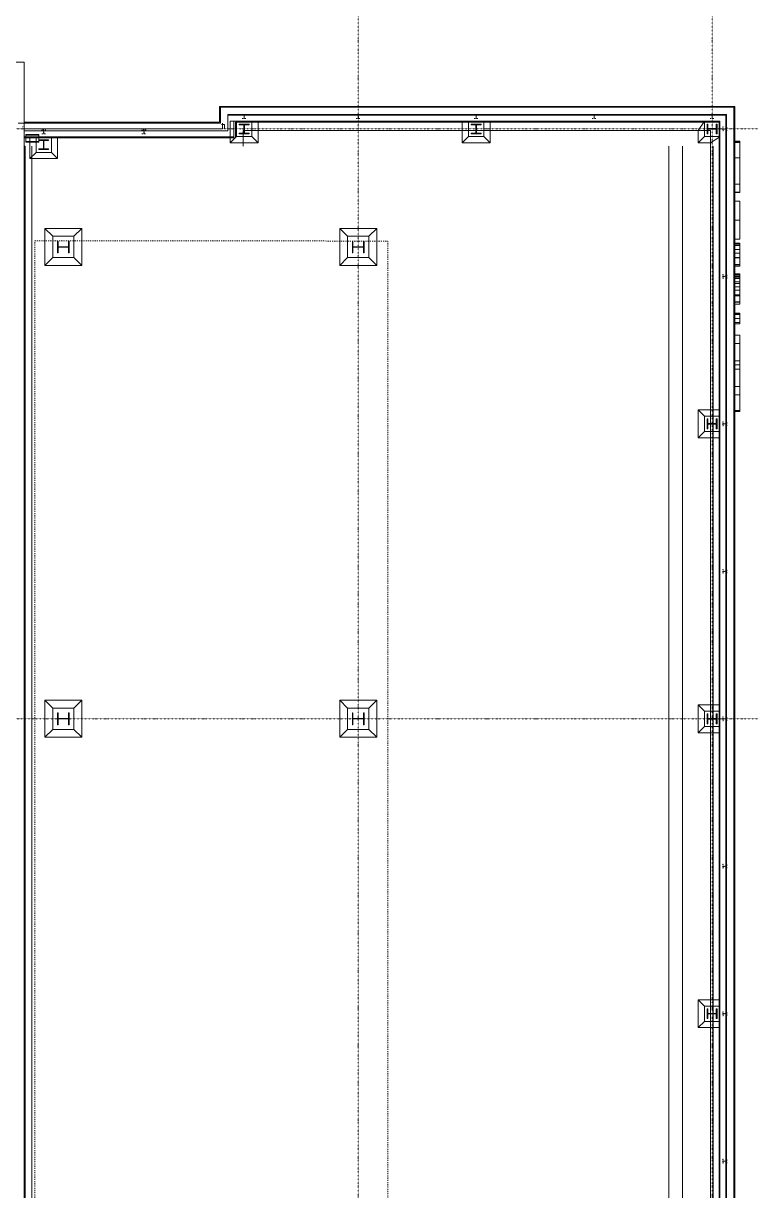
# Model space of a CAD drawing. Extents: x -255138 to 664740, y -29000 to 131250.
# Drawn here: x 244082 to 262580, y 63000 to 92686 of the extents above; entities that cross this region are included whole.
import ezdxf

# ---------------------------------------------------------------- set-up
doc = ezdxf.new("R2010")
doc.units = 0
doc.header["$LTSCALE"] = 10
for name, pattern in [('H12PL4$0$JJP_三點線', [0.9, 0.3, -0.15, 0, -0.15, 0, -0.15, 0, -0.15]), ('H12PL4$0$JJP_虛線(退縮線、投影線、地下室範圍、非屬本工程、圖面分區)', [0.45, 0.3, -0.15]), ('H12PL4$0$TAI_虛線', [5.644, 2.822, -2.822])]:
    doc.linetypes.add(name, pattern=pattern)
for name, color, linetype in [('H12PL4$0$A-WALL-EX', 252, 'Continuous'), ('H12PL4$0$S-COL', 252, 'Continuous'), ('H12PL4$0$S-GRID', 252, 'Continuous'), ('H12PL4$0$S-SLAB-SHOW', 252, 'Continuous')]:
    doc.layers.add(name, color=color, linetype=linetype)

# ---------------------------------------------------------------- blocks, each defined once
blk = doc.blocks.new('H12PL4')
at = {"layer": 'H12PL4$0$A-WALL-EX', "linetype": 'H12PL4$0$JJP_虛線(退縮線、投影線、地下室範圍、非屬本工程、圖面分區)', "lineweight": 0}
blk.add_line((244065, 90050), (244100, 90050), dxfattribs=at)
at = {"layer": 'H12PL4$0$A-WALL-EX', "lineweight": 0}
for p, q in [((244100, 90150), (244100, 90115)), ((244100, 90150), (244100, 90115)), ((244100, 90050), (244100, 90150)), ((244100, 90115), (244100, 90000)), ((244100, 90115), (244100, 90000)), ((249200, 90115), (249123.33, 90115)), ((249435, 90200), (249435, 89960)), ((249675, 90200), (249435, 90200)), ((249435, 89960), (249435, 89800)), ((261560, 90200), (249675, 90200)), ((261800, 90200), (261560, 90200)), ((261800, 89960), (261800, 90200)), ((261800, 30500), (261800, 89960)), ((249435, 89800), (244100, 89800)), ((262150, 89688.71), (262169.51, 89688.71)), ((262150, 89688.71), (262150, 89688.57)), ((262150, 89688.57), (262150, 89688.42)), ((262150, 89688.42), (262150, 89688.28)), ((262150, 89688.28), (262150, 89688.13)), ((262150, 89688.13), (262176.01, 89688.13)), ((262150, 89688.13), (262150, 89680.08)), ((262150, 89680.08), (262150, 89671.93)), ((262150, 89676.3), (262169.51, 89676.3)), ((262150, 89671.93), (262150, 89663.95)), ((262150, 89663.95), (262150, 89656.21)), ((262150, 89656.21), (262176.01, 89656.21)), ((262150, 89656.21), (262150, 89601.78)), ((262189.01, 89688.71), (262169.51, 89688.71)), ((262189.01, 89676.3), (262169.51, 89676.3)), ((262202.01, 89688.13), (262176.01, 89688.13)), ((262202.01, 89656.21), (262176.01, 89656.21)), ((262208.52, 89688.71), (262189.01, 89688.71)), ((262208.52, 89676.3), (262189.01, 89676.3)), ((262228.02, 89688.13), (262202.01, 89688.13)), ((262228.02, 89656.21), (262202.01, 89656.21)), ((262228.02, 89688.71), (262208.52, 89688.71)), ((262228.02, 89676.3), (262208.52, 89676.3)), ((262228.02, 89688.71), (262247.53, 89688.71)), ((262228.02, 89688.13), (262254.03, 89688.13)), ((262247.53, 89676.3), (262228.02, 89676.3)), ((262228.02, 89656.21), (262254.03, 89656.21)), ((262267.03, 89688.71), (262247.53, 89688.71)), ((262267.03, 89676.3), (262247.53, 89676.3)), ((262280.04, 89688.13), (262254.03, 89688.13)), ((262280.04, 89656.21), (262254.03, 89656.21)), ((262286.54, 89688.71), (262267.03, 89688.71)), ((262286.54, 89676.3), (262267.03, 89676.3)), ((262306.04, 89688.13), (262280.04, 89688.13)), ((262306.04, 89656.21), (262280.04, 89656.21)), ((262306.04, 89688.71), (262286.54, 89688.71)), ((262306.04, 89676.3), (262286.54, 89676.3)), ((262306.04, 89688.71), (262306.04, 89688.57)), ((262306.04, 89688.57), (262306.04, 89688.42)), ((262306.04, 89688.42), (262306.04, 89688.28)), ((262306.04, 89688.28), (262306.04, 89688.13)), ((262306.04, 89688.13), (262306.04, 89680.08)), ((262306.04, 89680.08), (262306.04, 89671.93)), ((262306.04, 89671.93), (262306.04, 89663.95)), ((262306.04, 89663.95), (262306.04, 89656.21)), ((262306.04, 89438.49), (262306.04, 89656.21)), ((262306.04, 89656.21), (262306.04, 89601.78)), ((262150, 89601.78), (262150, 89547.35)), ((262150, 89547.35), (262150, 89492.92)), ((262150, 89492.92), (262150, 89438.49)), ((262150, 89438.49), (262150, 89383.95)), ((262150, 89383.95), (262150, 89329.6)), ((262306.04, 89601.78), (262306.04, 89547.35)), ((262306.04, 89547.35), (262306.04, 89492.92)), ((262306.04, 89492.92), (262306.04, 89438.49)), ((262306.04, 89438.49), (262306.04, 89383.95)), ((262306.04, 89383.95), (262306.04, 89329.6)), ((262150, 89329.6), (262150, 89286.75)), ((262150, 89286.75), (262150, 89266.11)), ((262150, 89266.11), (262150, 89262.77)), ((262306.04, 89262.77), (262150, 89262.77)), ((262150, 89262.77), (262150, 89262.19)), ((262306.04, 89262.58), (262150, 89262.58)), ((262150, 89262.19), (262150, 89260.16)), ((262150, 89260.16), (262150, 89256.78)), ((262150, 89256.78), (262150, 89250.97)), ((262150, 89250.97), (262150, 89241.34)), ((262150, 89241.34), (262150, 89226.28)), ((262150, 89226.28), (262150, 89205.73)), ((262150, 89205.73), (262150, 89179.05)), ((262150, 89179.05), (262150, 89146.2)), ((262150, 89146.2), (262150, 89106.98)), ((262150, 89106.98), (262150, 89061.15)), ((262150, 89061.15), (262150, 89011.4)), ((262306.04, 89329.6), (262306.04, 89286.75)), ((262306.04, 89286.75), (262306.04, 89266.11)), ((262306.04, 89266.11), (262306.04, 89262.77)), ((262306.04, 89262.77), (262306.04, 89262.19)), ((262306.04, 89262.19), (262306.04, 89260.16)), ((262306.04, 89260.16), (262306.04, 89256.78)), ((262306.04, 89256.78), (262306.04, 89250.97)), ((262306.04, 89251.55), (262306.04, 89256.2)), ((262306.04, 89250.97), (262306.04, 89241.34)), ((262306.04, 89241.34), (262306.04, 89226.28)), ((262306.04, 89226.28), (262306.04, 89205.73)), ((262306.04, 89205.73), (262306.04, 89179.05)), ((262306.04, 89189.43), (262306.04, 89201.86)), ((262306.04, 89179.05), (262306.04, 89146.2)), ((262306.04, 89160.48), (262306.04, 89175.65)), ((262306.04, 89146.2), (262306.04, 89106.98)), ((262306.04, 89125.88), (262306.04, 89143.9)), ((262306.04, 89106.98), (262306.04, 89061.15)), ((262306.04, 89085.4), (262306.04, 89106.39)), ((262306.04, 89062.88), (262306.04, 89085.4)), ((262306.04, 89061.15), (262306.04, 89011.4)), ((262150, 89011.4), (262150, 88953.68)), ((262150, 88953.68), (262150, 88900.16)), ((262150, 88900.16), (262150, 88846.32)), ((262150, 88846.32), (262150, 88792.34)), ((262150, 88792.34), (262150, 88738.33)), ((262306.04, 89013.17), (262306.04, 89038.82)), ((262306.04, 89011.4), (262306.04, 88953.68)), ((262306.04, 88953.68), (262306.04, 88900.16)), ((262306.04, 88907.7), (262306.04, 88946.88)), ((262306.04, 88900.16), (262306.04, 88846.32)), ((262306.04, 88846.32), (262306.04, 88792.34)), ((262306.04, 88792.34), (262306.04, 88738.33)), ((262306.04, 88750.27), (262306.04, 88789.68)), ((262150, 88738.33), (262150, 88684.36)), ((262150, 88684.36), (262150, 88631.36)), ((262150, 88631.36), (262150, 88581.89)), ((262150, 88598.95), (262176.01, 88598.95)), ((262150, 88598.85), (262176.01, 88598.85)), ((262306.04, 88597.59), (262150, 88597.59)), ((262150, 88581.89), (262150, 88537.59)), ((262150, 88537.59), (262150, 88498.82)), ((262150, 88498.82), (262150, 88465.9)), ((262150, 88465.9), (262150, 88438.74)), ((262176.01, 88598.95), (262202.01, 88598.95)), ((262202.01, 88598.85), (262176.01, 88598.85)), ((262228.02, 88598.95), (262202.01, 88598.95)), ((262228.02, 88598.85), (262202.01, 88598.85)), ((262228.02, 88598.95), (262254.03, 88598.95)), ((262228.02, 88598.85), (262254.03, 88598.85)), ((262254.03, 88598.95), (262280.04, 88598.95)), ((262280.04, 88598.85), (262254.03, 88598.85)), ((262306.04, 88598.95), (262280.04, 88598.95)), ((262306.04, 88598.85), (262280.04, 88598.85)), ((262306.04, 88738.33), (262306.04, 88684.36)), ((262306.04, 88684.36), (262306.04, 88631.36)), ((262306.04, 88631.36), (262306.04, 88581.89)), ((262306.04, 88583.49), (262306.04, 88625.4)), ((262306.04, 88581.89), (262306.04, 88537.59)), ((262306.04, 88537.59), (262306.04, 88498.82)), ((262306.04, 88498.82), (262306.04, 88465.9)), ((262306.04, 88465.9), (262306.04, 88438.74)), ((262150, 88438.74), (262150, 88417.81)), ((262150, 88417.81), (262150, 88402.74)), ((262150, 88402.74), (262150, 88393.11)), ((262150, 88393.11), (262150, 88387.95)), ((262150, 88389.85), (262189.01, 88389.85)), ((262150, 88387.95), (262150, 88386.7)), ((262306.04, 88386.7), (262150, 88386.7)), ((262228.02, 88389.85), (262189.01, 88389.85)), ((262267.03, 88389.85), (262228.02, 88389.85)), ((262306.04, 88389.85), (262267.03, 88389.85)), ((262306.04, 88438.74), (262306.04, 88417.81)), ((262306.04, 88417.81), (262306.04, 88435.45)), ((262306.04, 88403.34), (262306.04, 88417.81)), ((262306.04, 88417.81), (262306.04, 88402.74)), ((262306.04, 88402.74), (262306.04, 88393.11)), ((262306.04, 88393.11), (262306.04, 88387.95)), ((262306.04, 88387.95), (262306.04, 88386.7)), ((262306.04, 88386.68), (262306.04, 88386.7)), ((262306.04, 88163.39), (262150, 88163.39)), ((262150, 88163.39), (262150, 88162.48)), ((262150, 88162.48), (262150, 88159.71)), ((262150, 88159.71), (262150, 88155.09)), ((262150, 88155.09), (262150, 88148.64)), ((262150, 88148.64), (262150, 88140.36)), ((262150, 88140.36), (262150, 88130.25)), ((262150, 88130.25), (262150, 88118.34)), ((262150, 88118.34), (262150, 88104.79)), ((262150, 88104.79), (262150, 88089.14)), ((262150, 88089.14), (262150, 88071.12)), ((262150, 88071.12), (262150, 88050.99)), ((262150, 88050.99), (262150, 88028.57)), ((262150, 88028.57), (262150, 88004.05)), ((262150, 88004.05), (262150, 87977.52)), ((262150, 87977.52), (262150, 87949.01)), ((262150, 87949.01), (262150, 87918.57)), ((262150, 87918.57), (262150, 87886.24)), ((262150, 87886.24), (262150, 87852.08)), ((262306.04, 88163.39), (262306.04, 88162.48)), ((262306.04, 88162.48), (262306.04, 88159.71)), ((262306.04, 88159.71), (262306.04, 88155.09)), ((262306.04, 88155.09), (262306.04, 88148.64)), ((262306.04, 88148.64), (262306.04, 88140.36)), ((262306.04, 88140.36), (262306.04, 88130.25)), ((262306.04, 88130.25), (262306.04, 88118.34)), ((262306.04, 88118.34), (262306.04, 88104.79)), ((262306.04, 88104.79), (262306.04, 88089.14)), ((262306.04, 88089.14), (262306.04, 88071.12)), ((262306.04, 88071.12), (262306.04, 88050.99)), ((262306.04, 88050.99), (262306.04, 88028.57)), ((262306.04, 88028.57), (262306.04, 88004.05)), ((262306.04, 88004.05), (262306.04, 87977.52)), ((262306.04, 87977.52), (262306.04, 87949.01)), ((262306.04, 87949.01), (262306.04, 87918.57)), ((262306.04, 87918.57), (262306.04, 87886.24)), ((262306.04, 87886.24), (262306.04, 87852.08)), ((262150, 87852.08), (262150, 87815.64)), ((262150, 87815.64), (262150, 87782.69)), ((262150, 87782.69), (262150, 87748.15)), ((262150, 87748.15), (262150, 87713.4)), ((262150, 87713.4), (262150, 87678.48)), ((262150, 87678.48), (262150, 87643.41)), ((262150, 87676.76), (262228.02, 87676.76)), ((262150, 87643.41), (262150, 87608.23)), ((262150, 87608.23), (262150, 87573.14)), ((262150, 87573.14), (262150, 87537.96)), ((262306.04, 87676.76), (262228.02, 87676.76)), ((262306.04, 87852.08), (262306.04, 87815.64)), ((262306.04, 87815.64), (262306.04, 87782.69)), ((262306.04, 87782.69), (262306.04, 87748.15)), ((262306.04, 87748.15), (262306.04, 87713.4)), ((262306.04, 87713.4), (262306.04, 87678.48)), ((262306.04, 87678.48), (262306.04, 87643.41)), ((262306.04, 87643.41), (262306.04, 87608.23)), ((262306.04, 87608.23), (262306.04, 87573.14)), ((262306.04, 87573.14), (262306.04, 87537.96)), ((262150, 87537.96), (262150, 87504.27)), ((262150, 87504.27), (262150, 87472.1)), ((262150, 87472.1), (262150, 87440.93)), ((262150, 87440.93), (262150, 87411.16)), ((262150, 87411.16), (262150, 87383.07)), ((262150, 87383.07), (262150, 87356.7)), ((262150, 87356.7), (262150, 87332.07)), ((262150, 87332.07), (262150, 87309.21)), ((262150, 87309.21), (262150, 87288.15)), ((262150, 87288.15), (262150, 87268.92)), ((262306.04, 87537.96), (262306.04, 87504.27)), ((262306.04, 87504.27), (262306.04, 87472.1)), ((262306.04, 87472.1), (262306.04, 87440.93)), ((262306.04, 87440.93), (262306.04, 87411.16)), ((262306.04, 87411.16), (262306.04, 87383.07)), ((262306.04, 87383.07), (262306.04, 87356.7)), ((262306.04, 87356.7), (262306.04, 87332.07)), ((262306.04, 87332.07), (262306.04, 87309.21)), ((262306.04, 87309.21), (262306.04, 87288.15)), ((262306.04, 87288.15), (262306.04, 87268.92)), ((262150, 87268.92), (262150, 87252.47)), ((262150, 87252.47), (262150, 87238.19)), ((262150, 87238.19), (262150, 87223.96)), ((262150, 87223.96), (262150, 87214.01)), ((262150, 87214.01), (262150, 87206.13)), ((262150, 87206.13), (262150, 87200.2)), ((262150, 87200.2), (262150, 87196.17)), ((262150, 87196.17), (262150, 87193.94)), ((262150, 87193.94), (262150, 87193.42)), ((262306.04, 87193.42), (262150, 87193.42)), ((262150, 87097.97), (262176.01, 87097.97)), ((262150, 87097.97), (262150, 87090.95)), ((262150, 87090.95), (262150, 87084.14)), ((262150, 87084.14), (262150, 87077.04)), ((262150, 87077.04), (262150, 87070.23)), ((262150, 87070.23), (262176.01, 87070.23)), ((262150, 87070.23), (262150, 87042.21)), ((262150, 87013.93), (262150, 87042.21)), ((262150, 87037.76), (262176.01, 87037.76)), ((262150, 86985.47), (262150, 87013.93)), ((262150, 86956.82), (262150, 86985.47)), ((262202.01, 87097.97), (262176.01, 87097.97)), ((262202.01, 87070.23), (262176.01, 87070.23)), ((262176.01, 87037.76), (262202.01, 87037.76)), ((262228.02, 87097.97), (262202.01, 87097.97)), ((262228.02, 87070.23), (262202.01, 87070.23)), ((262228.02, 87037.76), (262202.01, 87037.76)), ((262228.02, 87097.97), (262254.03, 87097.97)), ((262228.02, 87070.23), (262254.03, 87070.23)), ((262228.02, 87037.76), (262254.03, 87037.76)), ((262280.04, 87097.97), (262254.03, 87097.97)), ((262280.04, 87070.23), (262254.03, 87070.23)), ((262254.03, 87037.76), (262280.04, 87037.76)), ((262306.04, 87097.97), (262280.04, 87097.97)), ((262306.04, 87070.23), (262280.04, 87070.23)), ((262306.04, 87037.76), (262280.04, 87037.76)), ((262306.04, 87268.92), (262306.04, 87252.47)), ((262306.04, 87252.47), (262306.04, 87238.19)), ((262306.04, 87238.19), (262306.04, 87223.96)), ((262306.04, 87223.96), (262306.04, 87214.01)), ((262306.04, 87214.01), (262306.04, 87206.13)), ((262306.04, 87206.13), (262306.04, 87200.2)), ((262306.04, 87200.2), (262306.04, 87196.17)), ((262306.04, 87196.17), (262306.04, 87193.94)), ((262306.04, 87193.94), (262306.04, 87193.42)), ((262306.04, 87097.97), (262306.04, 87090.95)), ((262306.04, 87097.97), (262306.04, 87090.95)), ((262306.04, 87084.14), (262306.04, 87090.95)), ((262306.04, 87077.04), (262306.04, 87084.14)), ((262306.04, 87070.23), (262306.04, 87077.04)), ((262306.04, 87070.23), (262306.04, 87042.21)), ((262306.04, 87013.93), (262306.04, 87042.21)), ((262306.04, 86985.47), (262306.04, 87013.93)), ((262306.04, 86985.23), (262306.04, 86985.47)), ((262306.04, 86956.82), (262306.04, 86985.47)), ((262150, 86928.05), (262150, 86956.82)), ((262150, 86932.17), (262176.01, 86932.17)), ((262150, 86899.14), (262150, 86928.05)), ((262150, 86870.11), (262150, 86899.14)), ((262150, 86840.96), (262150, 86870.11)), ((262150, 86840.96), (262150, 86816.12)), ((262150, 86840.96), (262202.01, 86840.96)), ((262150, 86792.31), (262150, 86816.12)), ((262150, 86768.55), (262150, 86792.31)), ((262150, 86745.72), (262150, 86768.55)), ((262150, 86723.86), (262150, 86745.72)), ((262150, 86734.97), (262189.01, 86734.97)), ((262150, 86731.24), (262172.29, 86731.24)), ((262150, 86729.69), (262172.29, 86729.69)), ((262150, 86726.67), (262189.01, 86726.67)), ((262150, 86726.53), (262189.01, 86726.53)), ((262150, 86702.52), (262150, 86723.86)), ((262150, 86682.17), (262150, 86702.52)), ((262150, 86662.88), (262150, 86682.17)), ((262194.58, 86731.24), (262172.29, 86731.24)), ((262172.29, 86729.69), (262194.58, 86729.69)), ((262202.01, 86932.17), (262176.01, 86932.17)), ((262228.02, 86734.97), (262189.01, 86734.97)), ((262228.02, 86726.67), (262189.01, 86726.67)), ((262228.02, 86726.53), (262189.01, 86726.53)), ((262216.88, 86731.24), (262194.58, 86731.24)), ((262194.58, 86729.69), (262216.88, 86729.69)), ((262228.02, 86932.17), (262202.01, 86932.17)), ((262254.03, 86840.96), (262202.01, 86840.96)), ((262239.17, 86731.24), (262216.88, 86731.24)), ((262216.88, 86729.69), (262239.17, 86729.69)), ((262228.02, 86932.17), (262254.03, 86932.17)), ((262267.03, 86734.97), (262228.02, 86734.97)), ((262267.03, 86726.67), (262228.02, 86726.67)), ((262267.03, 86726.53), (262228.02, 86726.53)), ((262261.46, 86731.24), (262239.17, 86731.24)), ((262239.17, 86729.69), (262261.46, 86729.69)), ((262280.04, 86932.17), (262254.03, 86932.17)), ((262306.04, 86840.96), (262254.03, 86840.96)), ((262283.75, 86731.24), (262261.46, 86731.24)), ((262261.46, 86729.69), (262283.75, 86729.69)), ((262306.04, 86734.97), (262267.03, 86734.97)), ((262306.04, 86726.67), (262267.03, 86726.67)), ((262306.04, 86726.53), (262267.03, 86726.53)), ((262306.04, 86932.17), (262280.04, 86932.17)), ((262306.04, 86731.24), (262283.75, 86731.24)), ((262306.04, 86729.69), (262283.75, 86729.69)), ((262306.04, 86928.05), (262306.04, 86956.82)), ((262306.04, 86899.14), (262306.04, 86928.05)), ((262306.04, 86899.04), (262306.04, 86899.14)), ((262306.04, 86870.11), (262306.04, 86899.14)), ((262306.04, 86840.96), (262306.04, 86870.11)), ((262306.04, 86840.96), (262306.04, 86816.12)), ((262306.04, 86792.31), (262306.04, 86816.12)), ((262306.04, 86768.55), (262306.04, 86792.31)), ((262306.04, 86745.72), (262306.04, 86768.55)), ((262306.04, 86723.86), (262306.04, 86745.72)), ((262306.04, 86702.52), (262306.04, 86723.86)), ((262306.04, 86682.17), (262306.04, 86702.52)), ((262306.04, 86662.88), (262306.04, 86682.17)), ((262150, 86644.67), (262150, 86662.88)), ((262150, 86627.55), (262150, 86644.67)), ((262150, 86611.55), (262150, 86627.55)), ((262150, 86596.68), (262150, 86611.55)), ((262150, 86582.96), (262150, 86596.68)), ((262150, 86570.41), (262150, 86582.96)), ((262150, 86559.76), (262150, 86570.41)), ((262150, 86548.88), (262150, 86559.76)), ((262150, 86548.88), (262150, 86538.2)), ((262150, 86548.88), (262189.01, 86548.88)), ((262150, 86529.74), (262150, 86538.2)), ((262150, 86523.31), (262150, 86529.74)), ((262150, 86518.74), (262150, 86523.31)), ((262150, 86522.48), (262176.01, 86522.48)), ((262150, 86520.66), (262176.01, 86520.66)), ((262150, 86515.81), (262150, 86518.74)), ((262150, 86514.31), (262150, 86515.81)), ((262150, 86514), (262150, 86514.31)), ((262306.04, 86514.1), (262150, 86514.1)), ((262150, 86514), (262189.01, 86514)), ((262176.01, 86522.48), (262202.01, 86522.48)), ((262202.01, 86520.66), (262176.01, 86520.66)), ((262228.02, 86548.88), (262189.01, 86548.88)), ((262228.02, 86514), (262189.01, 86514)), ((262228.02, 86522.48), (262202.01, 86522.48)), ((262228.02, 86520.66), (262202.01, 86520.66)), ((262228.02, 86548.88), (262267.03, 86548.88)), ((262228.02, 86522.48), (262254.03, 86522.48)), ((262228.02, 86520.66), (262254.03, 86520.66)), ((262267.03, 86514), (262228.02, 86514)), ((262254.03, 86522.48), (262280.04, 86522.48)), ((262280.04, 86520.66), (262254.03, 86520.66)), ((262306.04, 86548.88), (262267.03, 86548.88)), ((262306.04, 86514), (262267.03, 86514)), ((262306.04, 86522.48), (262280.04, 86522.48)), ((262306.04, 86520.66), (262280.04, 86520.66)), ((262306.04, 86644.67), (262306.04, 86662.88)), ((262306.04, 86627.55), (262306.04, 86644.67)), ((262306.04, 86611.55), (262306.04, 86627.55)), ((262306.04, 86596.68), (262306.04, 86611.55)), ((262306.04, 86582.96), (262306.04, 86596.68)), ((262306.04, 86570.41), (262306.04, 86582.96)), ((262306.04, 86559.76), (262306.04, 86570.41)), ((262306.04, 86548.88), (262306.04, 86559.76)), ((262306.04, 86539.34), (262306.04, 86548.88)), ((262306.04, 86548.88), (262306.04, 86538.2)), ((262306.04, 86529.74), (262306.04, 86538.2)), ((262306.04, 86523.31), (262306.04, 86529.74)), ((262306.04, 86518.74), (262306.04, 86523.31)), ((262306.04, 86515.81), (262306.04, 86518.74)), ((262306.04, 86514.31), (262306.04, 86515.81)), ((262306.04, 86514), (262306.04, 86514.31)), ((262150, 86313.43), (262150, 86295.29)), ((262150, 86313.43), (262176.01, 86313.43)), ((262150, 86295.29), (262150, 86292.47)), ((262150, 86292.47), (262176.01, 86292.47)), ((262150, 86292.47), (262150, 86282.86)), ((262150, 86282.86), (262150, 86273.12)), ((262150, 86273.12), (262150, 86263.61)), ((262150, 86263.61), (262150, 86254.41)), ((262150, 86254.41), (262176.01, 86254.41)), ((262150, 86254.41), (262150, 86224.04)), ((262150, 86241.25), (262181.21, 86241.25)), ((262150, 86227.25), (262176.01, 86227.25)), ((262150, 86193.27), (262150, 86224.04)), ((262150, 86198.36), (262176.01, 86198.36)), ((262150, 86162.26), (262150, 86193.27)), ((262150, 86130.93), (262150, 86162.26)), ((262150, 86099.39), (262150, 86130.93)), ((262150, 86108.07), (262176.01, 86108.07)), ((262150, 86067.65), (262150, 86099.39)), ((262176.01, 86313.43), (262202.01, 86313.43)), ((262202.01, 86292.47), (262176.01, 86292.47)), ((262202.01, 86254.41), (262176.01, 86254.41)), ((262176.01, 86227.25), (262202.01, 86227.25)), ((262202.01, 86198.36), (262176.01, 86198.36)), ((262202.01, 86108.07), (262176.01, 86108.07)), ((262181.21, 86241.25), (262212.42, 86241.25)), ((262228.02, 86313.43), (262202.01, 86313.43)), ((262228.02, 86292.47), (262202.01, 86292.47)), ((262228.02, 86254.41), (262202.01, 86254.41)), ((262228.02, 86227.25), (262202.01, 86227.25)), ((262228.02, 86198.36), (262202.01, 86198.36)), ((262228.02, 86108.07), (262202.01, 86108.07)), ((262212.42, 86241.25), (262243.63, 86241.25)), ((262228.02, 86313.43), (262254.03, 86313.43)), ((262228.02, 86292.47), (262254.03, 86292.47)), ((262228.02, 86254.41), (262254.03, 86254.41)), ((262228.02, 86227.25), (262254.03, 86227.25)), ((262228.02, 86198.36), (262254.03, 86198.36)), ((262228.02, 86108.07), (262254.03, 86108.07)), ((262243.63, 86241.25), (262274.83, 86241.25)), ((262254.03, 86313.43), (262280.04, 86313.43)), ((262280.04, 86292.47), (262254.03, 86292.47)), ((262280.04, 86254.41), (262254.03, 86254.41)), ((262254.03, 86227.25), (262280.04, 86227.25)), ((262280.04, 86198.36), (262254.03, 86198.36)), ((262280.04, 86108.07), (262254.03, 86108.07)), ((262306.04, 86241.25), (262274.83, 86241.25)), ((262306.04, 86313.43), (262280.04, 86313.43)), ((262306.04, 86292.47), (262280.04, 86292.47)), ((262306.04, 86254.41), (262280.04, 86254.41)), ((262306.04, 86227.25), (262280.04, 86227.25)), ((262306.04, 86198.36), (262280.04, 86198.36)), ((262306.04, 86108.07), (262280.04, 86108.07)), ((262306.04, 86313.43), (262306.04, 86295.29)), ((262306.04, 86292.47), (262306.04, 86295.29)), ((262306.04, 86292.47), (262306.04, 86282.86)), ((262306.04, 86273.12), (262306.04, 86282.86)), ((262306.04, 86263.61), (262306.04, 86273.12)), ((262306.04, 86254.41), (262306.04, 86263.61)), ((262306.04, 86254.41), (262306.04, 86224.04)), ((262306.04, 86193.27), (262306.04, 86224.04)), ((262306.04, 86162.26), (262306.04, 86193.27)), ((262306.04, 86130.93), (262306.04, 86162.26)), ((262306.04, 86099.39), (262306.04, 86130.93)), ((262306.04, 86067.65), (262306.04, 86099.39)), ((262150, 86073.31), (262181.21, 86073.31)), ((262150, 86035.71), (262150, 86067.65)), ((262150, 86003.58), (262150, 86035.71)), ((262150, 85971.27), (262150, 86003.58)), ((262150, 85982.26), (262176.01, 85982.26)), ((262150, 85939.32), (262150, 85971.27)), ((262150, 85906.87), (262150, 85939.32)), ((262150, 85875.36), (262150, 85906.87)), ((262150, 85899.49), (262202.01, 85899.49)), ((262150, 85845.07), (262150, 85875.36)), ((262150, 85815.94), (262150, 85845.07)), ((262150, 85787.43), (262150, 85815.94)), ((262202.01, 85982.26), (262176.01, 85982.26)), ((262212.42, 86073.31), (262181.21, 86073.31)), ((262228.02, 85982.26), (262202.01, 85982.26)), ((262254.03, 85899.49), (262202.01, 85899.49)), ((262243.63, 86073.31), (262212.42, 86073.31)), ((262228.02, 85982.26), (262254.03, 85982.26)), ((262274.83, 86073.31), (262243.63, 86073.31)), ((262280.04, 85982.26), (262254.03, 85982.26)), ((262306.04, 85899.49), (262254.03, 85899.49)), ((262306.04, 86073.31), (262274.83, 86073.31)), ((262306.04, 85982.26), (262280.04, 85982.26)), ((262306.04, 86035.71), (262306.04, 86067.65)), ((262306.04, 86003.58), (262306.04, 86035.71)), ((262306.04, 85971.27), (262306.04, 86003.58)), ((262306.04, 85939.32), (262306.04, 85971.27)), ((262306.04, 85906.87), (262306.04, 85939.32)), ((262306.04, 85875.36), (262306.04, 85906.87)), ((262306.04, 85845.07), (262306.04, 85875.36)), ((262306.04, 85815.94), (262306.04, 85845.07)), ((262306.04, 85787.43), (262306.04, 85815.94)), ((262150, 85760.32), (262150, 85787.43)), ((262150, 85780.29), (262202.01, 85780.29)), ((262150, 85779.35), (262202.01, 85779.35)), ((262150, 85734.65), (262150, 85760.32)), ((262306.04, 85759.95), (262150, 85759.95)), ((262150, 85759.91), (262228.02, 85759.91)), ((262150, 85710.44), (262150, 85734.65)), ((262150, 85687.75), (262150, 85710.44)), ((262150, 85666.6), (262150, 85687.75)), ((262150, 85666.71), (262150, 85666.6)), ((262150, 85647.04), (262150, 85666.6)), ((262150, 85647.04), (262150, 85646.89)), ((262150, 85629.11), (262150, 85647.04)), ((262150, 85613.67), (262150, 85629.11)), ((262150, 85598.27), (262150, 85613.67)), ((262150, 85613.16), (262150, 85598.27)), ((262150, 85600.6), (262202.01, 85600.6)), ((262150, 85598.27), (262150, 85586.1)), ((262150, 85598.27), (262228.02, 85598.27)), ((262150, 85586.1), (262150, 85575.41)), ((262150, 85575.12), (262150, 85586.1)), ((262150, 85565.89), (262150, 85575.12)), ((262150, 85558.35), (262150, 85565.89)), ((262150, 85552.42), (262150, 85558.35)), ((262150, 85548.32), (262150, 85552.42)), ((262150, 85545.86), (262150, 85548.32)), ((262150, 85545.12), (262150, 85545.86)), ((262306.04, 85545.14), (262150, 85545.14)), ((262306.04, 85545.12), (262150, 85545.12)), ((262254.03, 85780.29), (262202.01, 85780.29)), ((262254.03, 85779.35), (262202.01, 85779.35)), ((262254.03, 85600.6), (262202.01, 85600.6)), ((262306.04, 85759.91), (262228.02, 85759.91)), ((262306.04, 85598.27), (262228.02, 85598.27)), ((262306.04, 85780.29), (262254.03, 85780.29)), ((262306.04, 85779.35), (262254.03, 85779.35)), ((262306.04, 85600.6), (262254.03, 85600.6)), ((262306.04, 85760.32), (262306.04, 85787.43)), ((262306.04, 85734.65), (262306.04, 85760.32)), ((262306.04, 85710.44), (262306.04, 85734.65)), ((262306.04, 85687.75), (262306.04, 85710.44)), ((262306.04, 85666.6), (262306.04, 85687.75)), ((262306.04, 85666.71), (262306.04, 85666.6)), ((262306.04, 85647.04), (262306.04, 85666.6)), ((262306.04, 85647.04), (262306.04, 85646.89)), ((262306.04, 85629.11), (262306.04, 85647.04)), ((262306.04, 85613.67), (262306.04, 85629.11)), ((262306.04, 85598.27), (262306.04, 85613.67)), ((262306.04, 85613.16), (262306.04, 85598.27)), ((262306.04, 85598.27), (262306.04, 85611.54)), ((262306.04, 85598.27), (262306.04, 85586.1)), ((262306.04, 85586.1), (262306.04, 85575.41)), ((262306.04, 85575.12), (262306.04, 85586.1)), ((262306.04, 85565.89), (262306.04, 85575.12)), ((262306.04, 85558.35), (262306.04, 85565.89)), ((262306.04, 85552.42), (262306.04, 85558.35)), ((262306.04, 85548.32), (262306.04, 85552.42)), ((262306.04, 85545.86), (262306.04, 85548.32)), ((262306.04, 85545.12), (262306.04, 85545.86)), ((262150, 85315.3), (262150, 85315.29)), ((262150, 85314.51), (262150, 85315.29)), ((262150, 85315.29), (262202.01, 85315.29)), ((262150, 85312.41), (262150, 85314.51)), ((262150, 85309.07), (262150, 85312.41)), ((262150, 85304.59), (262150, 85309.07)), ((262150, 85299.05), (262150, 85304.59)), ((262150, 85292.08), (262150, 85299.05)), ((262150, 85284.29), (262150, 85292.08)), ((262150, 85286.91), (262150, 85286.15)), ((262150, 85286.91), (262181.21, 85286.91)), ((262150, 85286.15), (262150, 85285.38)), ((262150, 85285.38), (262150, 85284.62)), ((262150, 85284.62), (262150, 85283.86)), ((262150, 85275.54), (262150, 85284.29)), ((262150, 85283.86), (262181.21, 85283.86)), ((262150, 85283.86), (262150, 85232.05)), ((262150, 85265.5), (262150, 85275.54)), ((262150, 85254.74), (262150, 85265.5)), ((262150, 85243.37), (262150, 85254.74)), ((262150, 85231.51), (262150, 85243.37)), ((262150, 85232.05), (262150, 85180.23)), ((262150, 85219.29), (262150, 85231.51)), ((262150, 85206.82), (262150, 85219.29)), ((262150, 85194.24), (262150, 85206.82)), ((262181.21, 85286.91), (262212.42, 85286.91)), ((262212.42, 85283.86), (262181.21, 85283.86)), ((262254.03, 85315.29), (262202.01, 85315.29)), ((262212.42, 85286.91), (262243.63, 85286.91)), ((262243.63, 85283.86), (262212.42, 85283.86)), ((262243.63, 85286.91), (262274.83, 85286.91)), ((262274.83, 85283.86), (262243.63, 85283.86)), ((262306.04, 85315.29), (262254.03, 85315.29)), ((262306.04, 85286.91), (262274.83, 85286.91)), ((262306.04, 85283.86), (262274.83, 85283.86)), ((262306.04, 85315.3), (262306.04, 85315.29)), ((262306.04, 85315.01), (262306.04, 85315.29)), ((262306.04, 85314.51), (262306.04, 85315.29)), ((262306.04, 85312.41), (262306.04, 85314.51)), ((262306.04, 85309.07), (262306.04, 85312.41)), ((262306.04, 85304.59), (262306.04, 85309.07)), ((262306.04, 85299.05), (262306.04, 85304.59)), ((262306.04, 85292.08), (262306.04, 85299.05)), ((262306.04, 85284.29), (262306.04, 85292.08)), ((262306.04, 85286.15), (262306.04, 85286.91)), ((262306.04, 85285.38), (262306.04, 85286.15)), ((262306.04, 85284.62), (262306.04, 85285.38)), ((262306.04, 85283.86), (262306.04, 85284.62)), ((262306.04, 85275.54), (262306.04, 85284.29)), ((262306.04, 85283.86), (262306.04, 85232.05)), ((262306.04, 85265.5), (262306.04, 85275.54)), ((262306.04, 85254.74), (262306.04, 85265.5)), ((262306.04, 85243.37), (262306.04, 85254.74)), ((262306.04, 85231.51), (262306.04, 85243.37)), ((262306.04, 85180.23), (262306.04, 85232.05)), ((262306.04, 85219.29), (262306.04, 85231.51)), ((262306.04, 85206.82), (262306.04, 85219.29)), ((262306.04, 85194.24), (262306.04, 85206.82)), ((262150, 85187.95), (262150, 85194.24)), ((262150, 85181.66), (262150, 85187.95)), ((262150, 85181.66), (262150, 85171.01)), ((262150, 85181.66), (262189.01, 85181.66)), ((262150, 85180.23), (262150, 85128.5)), ((262150, 85171.01), (262150, 85160.17)), ((262150, 85160.17), (262150, 85149.4)), ((262150, 85149.4), (262150, 85139.07)), ((262150, 85139.07), (262150, 85129.17)), ((262150, 85129.17), (262150, 85119.73)), ((262150, 85076.78), (262150, 85128.5)), ((262150, 85119.73), (262150, 85110.51)), ((262150, 85110.51), (262150, 85101.72)), ((262150, 85101.72), (262150, 85093.45)), ((262150, 85093.45), (262150, 85085.73)), ((262150, 85085.73), (262150, 85078.58)), ((262150, 85079.84), (262181.21, 85079.84)), ((262150, 85078.58), (262150, 85072.02)), ((262150, 85076.78), (262181.21, 85076.78)), ((262150, 85072.02), (262150, 85066.07)), ((262150, 85066.07), (262150, 85060.76)), ((262150, 85060.76), (262150, 85056.12)), ((262150, 85056.12), (262150, 85052.18)), ((262150, 85052.18), (262150, 85048.9)), ((262150, 85048.9), (262150, 85046.59)), ((262150, 85046.59), (262150, 85045.27)), ((262150, 85045.27), (262150, 85044.99)), ((262150, 85044.99), (262189.01, 85044.99)), ((262181.21, 85079.84), (262212.42, 85079.84)), ((262181.21, 85076.78), (262212.42, 85076.78)), ((262189.01, 85181.66), (262228.02, 85181.66)), ((262228.02, 85044.99), (262189.01, 85044.99)), ((262212.42, 85079.84), (262243.63, 85079.84)), ((262212.42, 85076.78), (262243.63, 85076.78)), ((262228.02, 85181.66), (262267.03, 85181.66)), ((262267.03, 85044.99), (262228.02, 85044.99)), ((262243.63, 85079.84), (262274.83, 85079.84)), ((262243.63, 85076.78), (262274.83, 85076.78)), ((262306.04, 85181.66), (262267.03, 85181.66)), ((262306.04, 85044.99), (262267.03, 85044.99)), ((262306.04, 85079.84), (262274.83, 85079.84)), ((262306.04, 85076.78), (262274.83, 85076.78)), ((262306.04, 85187.95), (262306.04, 85194.24)), ((262306.04, 85187.67), (262306.04, 85193.69)), ((262306.04, 85181.66), (262306.04, 85187.95)), ((262306.04, 85181.66), (262306.04, 85187.67)), ((262306.04, 85181.66), (262306.04, 85173.94)), ((262306.04, 85181.66), (262306.04, 85171.01)), ((262306.04, 85128.5), (262306.04, 85180.23)), ((262306.04, 85160.17), (262306.04, 85171.01)), ((262306.04, 85149.4), (262306.04, 85160.17)), ((262306.04, 85139.07), (262306.04, 85149.4)), ((262306.04, 85129.17), (262306.04, 85139.07)), ((262306.04, 85119.73), (262306.04, 85129.17)), ((262306.04, 85076.78), (262306.04, 85128.5)), ((262306.04, 85110.51), (262306.04, 85119.73)), ((262306.04, 85112.78), (262306.04, 85118.78)), ((262306.04, 85101.72), (262306.04, 85110.51)), ((262306.04, 85093.45), (262306.04, 85101.72)), ((262306.04, 85085.73), (262306.04, 85093.45)), ((262306.04, 85078.58), (262306.04, 85085.73)), ((262306.04, 85072.02), (262306.04, 85078.58)), ((262306.04, 85066.07), (262306.04, 85072.02)), ((262306.04, 85060.76), (262306.04, 85066.07)), ((262306.04, 85056.12), (262306.04, 85060.76)), ((262306.04, 85052.18), (262306.04, 85056.12)), ((262306.04, 85048.9), (262306.04, 85052.18)), ((262306.04, 85046.59), (262306.04, 85048.9)), ((262306.04, 85045.27), (262306.04, 85046.59)), ((262306.04, 85044.99), (262306.04, 85045.27)), ((262150, 84752.54), (262176.01, 84752.54)), ((262150, 84752.54), (262150, 84752.52)), ((262150, 84752.52), (262150, 84752.49)), ((262150, 84752.49), (262150, 84752.47)), ((262150, 84752.47), (262150, 84752.45)), ((262150, 84752.45), (262176.01, 84752.45)), ((262150, 84752.45), (262150, 84752.28)), ((262150, 84752.28), (262150, 84752.16)), ((262150, 84752.16), (262150, 84752.04)), ((262150, 84752.04), (262150, 84751.87)), ((262150, 84751.87), (262150, 84751.62)), ((262150, 84751.62), (262150, 84751.23)), ((262150, 84751.23), (262150, 84750.67)), ((262150, 84750.67), (262150, 84749.19)), ((262150, 84749.19), (262150, 84744.24)), ((262150, 84744.24), (262150, 84733.61)), ((262150, 84733.61), (262150, 84715.7)), ((262150, 84715.7), (262150, 84689.31)), ((262150, 84689.31), (262150, 84653.13)), ((262150, 84653.13), (262150, 84605.96)), ((262150, 84605.96), (262150, 84549.5)), ((262202.01, 84752.54), (262176.01, 84752.54)), ((262202.01, 84752.45), (262176.01, 84752.45)), ((262228.02, 84752.54), (262202.01, 84752.54)), ((262228.02, 84752.45), (262202.01, 84752.45)), ((262228.02, 84752.54), (262254.03, 84752.54)), ((262228.02, 84752.45), (262254.03, 84752.45)), ((262280.04, 84752.54), (262254.03, 84752.54)), ((262280.04, 84752.45), (262254.03, 84752.45)), ((262306.04, 84752.54), (262280.04, 84752.54)), ((262306.04, 84752.45), (262280.04, 84752.45)), ((262306.04, 84752.54), (262306.04, 84752.52)), ((262306.04, 84752.52), (262306.04, 84752.49)), ((262306.04, 84752.49), (262306.04, 84752.47)), ((262306.04, 84752.47), (262306.04, 84752.45)), ((262306.04, 84752.45), (262306.04, 84752.28)), ((262306.04, 84752.28), (262306.04, 84752.16)), ((262306.04, 84752.16), (262306.04, 84752.04)), ((262306.04, 84752.04), (262306.04, 84751.87)), ((262306.04, 84751.87), (262306.04, 84751.62)), ((262306.04, 84751.62), (262306.04, 84751.23)), ((262306.04, 84751.23), (262306.04, 84750.67)), ((262306.04, 84750.67), (262306.04, 84749.19)), ((262306.04, 84749.19), (262306.04, 84744.24)), ((262306.04, 84744.24), (262306.04, 84733.61)), ((262306.04, 84733.61), (262306.04, 84715.7)), ((262306.04, 84716.31), (262306.04, 84729.35)), ((262306.04, 84715.7), (262306.04, 84689.31)), ((262306.04, 84689.31), (262306.04, 84653.13)), ((262306.04, 84653.13), (262306.04, 84605.96)), ((262306.04, 84621.09), (262306.04, 84652.18)), ((262306.04, 84605.96), (262306.04, 84549.5)), ((262150, 84549.5), (262150, 84483.43)), ((262150, 84542.02), (262176.01, 84542.02)), ((262150, 84541.93), (262176.01, 84541.93)), ((262150, 84483.43), (262150, 84418.91)), ((262150, 84418.91), (262150, 84353.12)), ((262150, 84353.12), (262150, 84286.81)), ((262202.01, 84542.02), (262176.01, 84542.02)), ((262202.01, 84541.93), (262176.01, 84541.93)), ((262228.02, 84542.02), (262202.01, 84542.02)), ((262228.02, 84541.93), (262202.01, 84541.93)), ((262228.02, 84542.02), (262254.03, 84542.02)), ((262254.03, 84541.93), (262228.02, 84541.93)), ((262280.04, 84542.02), (262254.03, 84542.02)), ((262280.04, 84541.93), (262254.03, 84541.93)), ((262306.04, 84542.02), (262280.04, 84542.02)), ((262306.04, 84541.93), (262280.04, 84541.93)), ((262306.04, 84549.5), (262306.04, 84483.43)), ((262306.04, 84494.9), (262306.04, 84541.9)), ((262306.04, 84483.43), (262306.04, 84418.91)), ((262306.04, 84418.91), (262306.04, 84353.12)), ((262306.04, 84353.12), (262306.04, 84286.81)), ((262306.04, 84302.8), (262306.04, 84351.31)), ((262150, 84286.81), (262150, 84220.16)), ((262150, 84220.16), (262150, 84156.31)), ((262150, 84156.31), (262150, 84093.06)), ((262150, 84102.9), (262189.01, 84102.9)), ((262306.04, 84101.53), (262150, 84101.53)), ((262150, 84093.06), (262150, 84041.15)), ((262150, 84041.15), (262150, 83997.21)), ((262189.01, 84102.9), (262228.02, 84102.9)), ((262228.02, 84102.9), (262267.03, 84102.9)), ((262306.04, 84102.9), (262267.03, 84102.9)), ((262306.04, 84286.81), (262306.04, 84220.16)), ((262306.04, 84220.16), (262306.04, 84156.31)), ((262306.04, 84156.31), (262306.04, 84205.24)), ((262306.04, 84132.03), (262306.04, 84156.31)), ((262306.04, 84156.31), (262306.04, 84093.06)), ((262306.04, 84109.09), (262306.04, 84132.03)), ((262306.04, 84093.06), (262306.04, 84041.15)), ((262306.04, 84041.15), (262306.04, 83997.21)), ((262306.04, 83997.21), (262306.04, 84029.9)), ((262150, 83997.21), (262228.02, 83997.21)), ((262150, 83997.21), (262150, 83959.93)), ((262150, 83959.93), (262150, 83920.34)), ((262150, 83920.34), (262150, 83876.83)), ((262150, 83892.49), (262176.01, 83892.49)), ((262150, 83892.39), (262176.01, 83892.39)), ((262150, 83876.83), (262150, 83828.3)), ((262150, 83828.3), (262150, 83777.55)), ((262150, 83777.55), (262150, 83722.22)), ((262150, 83722.22), (262150, 83670.71)), ((262202.01, 83892.49), (262176.01, 83892.49)), ((262202.01, 83892.39), (262176.01, 83892.39)), ((262228.02, 83892.49), (262202.01, 83892.49)), ((262228.02, 83892.39), (262202.01, 83892.39)), ((262306.04, 83997.21), (262228.02, 83997.21)), ((262228.02, 83892.49), (262254.03, 83892.49)), ((262254.03, 83892.39), (262228.02, 83892.39)), ((262280.04, 83892.49), (262254.03, 83892.49)), ((262280.04, 83892.39), (262254.03, 83892.39)), ((262306.04, 83892.49), (262280.04, 83892.49)), ((262306.04, 83892.39), (262280.04, 83892.39)), ((262306.04, 83997.21), (262306.04, 83959.93)), ((262306.04, 83959.93), (262306.04, 83920.34)), ((262306.04, 83920.34), (262306.04, 83876.83)), ((262306.04, 83888.04), (262306.04, 83912.4)), ((262306.04, 83876.83), (262306.04, 83828.3)), ((262306.04, 83837.85), (262306.04, 83863.6)), ((262306.04, 83828.3), (262306.04, 83777.55)), ((262306.04, 83777.55), (262306.04, 83809.57)), ((262306.04, 83733.01), (262306.04, 83777.55)), ((262306.04, 83777.55), (262306.04, 83722.22)), ((262306.04, 83722.22), (262306.04, 83670.71)), ((262150, 83670.71), (262150, 83617.52)), ((262150, 83617.52), (262150, 83564.51)), ((262150, 83564.51), (262150, 83511.54)), ((262150, 83511.54), (262150, 83463.93)), ((262150, 83463.93), (262150, 83417.5)), ((262306.04, 83450.04), (262150, 83450.04)), ((262306.04, 83449.44), (262150, 83449.44)), ((262150, 83417.5), (262150, 83376.93)), ((262306.04, 83670.71), (262306.04, 83617.52)), ((262306.04, 83617.52), (262306.04, 83564.51)), ((262306.04, 83564.51), (262306.04, 83511.54)), ((262306.04, 83511.54), (262306.04, 83463.93)), ((262306.04, 83463.93), (262306.04, 83417.5)), ((262306.04, 83417.5), (262306.04, 83376.93)), ((262150, 83376.93), (262150, 83341.24)), ((262150, 83341.24), (262150, 83310.56)), ((262150, 83310.56), (262150, 83286.25)), ((262150, 83286.25), (262150, 83265.88)), ((262150, 83265.88), (262150, 83253.42)), ((262150, 83253.42), (262150, 83245.35)), ((262150, 83245.35), (262150, 83241.04)), ((262150, 83241.04), (262150, 83239.41)), ((262306.04, 83239.46), (262150, 83239.46)), ((262150, 83239.41), (262150, 83239.2)), ((262306.04, 83239.2), (262150, 83239.2)), ((262150, 83239.2), (262150, 83239.08)), ((262150, 83239.08), (262150, 83234.58)), ((262150, 83234.58), (262150, 83210.92)), ((262150, 83210.92), (262150, 83165.1)), ((262150, 83165.1), (262150, 83109.7)), ((262306.04, 83376.93), (262306.04, 83341.24)), ((262306.04, 83341.24), (262306.04, 83310.56)), ((262306.04, 83310.56), (262306.04, 83286.25)), ((262306.04, 83286.25), (262306.04, 83265.88)), ((262306.04, 83265.88), (262306.04, 83253.42)), ((262306.04, 83253.42), (262306.04, 83245.35)), ((262306.04, 83245.35), (262306.04, 83241.04)), ((262306.04, 83241.04), (262306.04, 83239.41)), ((262306.04, 83239.41), (262306.04, 83239.2)), ((262306.04, 83239.08), (262306.04, 83239.34)), ((262306.04, 83239.2), (262306.04, 83239.08)), ((262306.04, 83239.08), (262306.04, 83234.58)), ((262306.04, 83234.58), (262306.04, 83210.92)), ((262306.04, 83210.92), (262306.04, 83165.1)), ((262306.04, 83165.1), (262306.04, 83109.7)), ((262150, 83109.7), (262150, 83056.46)), ((262150, 83056.46), (262150, 83003.21)), ((262150, 83003.21), (262150, 82949.96)), ((262150, 82949.96), (262150, 82896.71)), ((262150, 82896.71), (262150, 82843.46)), ((262150, 82843.46), (262176.01, 82843.46)), ((262150, 82843.46), (262150, 82836.28)), ((262150, 82836.28), (262150, 82829.09)), ((262150, 82829.09), (262150, 82821.91)), ((262202.01, 82843.46), (262176.01, 82843.46)), ((262228.02, 82843.46), (262202.01, 82843.46)), ((262254.03, 82843.46), (262228.02, 82843.46)), ((262280.04, 82843.46), (262254.03, 82843.46)), ((262306.04, 82843.46), (262280.04, 82843.46)), ((262306.04, 83109.7), (262306.04, 83056.46)), ((262306.04, 82843.46), (262306.04, 83056.46)), ((262306.04, 83056.46), (262306.04, 83003.21)), ((262306.04, 83003.21), (262306.04, 82949.96)), ((262306.04, 82949.96), (262306.04, 82896.71)), ((262306.04, 82896.71), (262306.04, 82843.46)), ((262306.04, 82843.46), (262306.04, 82836.28)), ((262306.04, 82836.28), (262306.04, 82829.09)), ((262306.04, 82829.09), (262306.04, 82821.91)), ((262150, 82821.91), (262150, 82814.71)), ((262150, 82815.3), (262181.21, 82815.3)), ((262150, 82814.71), (262176.01, 82814.71)), ((262202.01, 82814.71), (262176.01, 82814.71)), ((262212.42, 82815.3), (262181.21, 82815.3)), ((262228.02, 82814.71), (262202.01, 82814.71)), ((262243.63, 82815.3), (262212.42, 82815.3)), ((262228.02, 82814.71), (262254.03, 82814.71)), ((262274.83, 82815.3), (262243.63, 82815.3)), ((262280.04, 82814.71), (262254.03, 82814.71)), ((262306.04, 82815.3), (262274.83, 82815.3)), ((262306.04, 82814.71), (262280.04, 82814.71)), ((262306.04, 82821.91), (262306.04, 82814.71))]:
    blk.add_line(p, q, dxfattribs=at)
at = {"layer": 'H12PL4$0$A-WALL-EX', "lineweight": 0, "flags": 128}
for points in [[(244100, 91700), (243635, 91700)], [(244100, 30500), (244100, 91700)], [(244100, 30500), (244100, 91700)], [(244100, 30500), (244100, 91700)], [(244100, 30500), (244100, 91700)], [(244100, 90150), (244100, 91700)], [(244100, 90150), (244100, 91700)], [(244100, 91700), (244100, 91665)], [(244100, 90150), (244100, 91665)], [(249075, 90575), (249475, 90575)], [(249075, 90575), (249075, 90175)], [(249100, 90150), (249100, 90550)], [(249100, 90550), (262150, 90550)], [(262150, 90550), (249100, 90550)], [(249100, 90550), (249100, 90150)], [(262175, 90575), (249475, 90575)], [(262150, 30500), (262150, 90550)], [(262150, 30500), (262150, 90550)], [(262175, 90575), (262175, 90175)], [(249285, 90365), (261965, 90365)], [(249285, 90150), (249285, 90365)], [(249285, 90350), (249285, 90200)], [(261800, 90350), (249285, 90350)], [(261950, 90350), (261800, 90350)], [(261950, 30500), (261950, 90350)], [(261965, 90365), (261965, 30500)], [(244100, 90150), (243950, 90150)], [(244065, 90000), (244100, 90000)], [(249075, 90175), (244100, 90174.93)], [(244100, 90174.93), (244100.01, 89774.93)], [(244100, 90150), (249100, 90150)], [(244100, 30500), (244100, 90150)], [(249100, 90150), (244100, 90150)], [(244100, 90000), (249150, 90000)], [(249285, 89950), (244100, 89950)], [(244100, 89950), (244100, 89800)], [(249150, 90150), (249150, 90115)], [(249150, 90115), (249150, 90000)], [(249200, 90000), (249200, 90115)], [(249285, 90200), (249285, 89950)], [(249475, 90175), (261775, 90175)], [(249475, 89775.01), (249475, 90175)], [(249675, 89560), (249675, 89960)], [(249675, 89960), (261560, 89960)], [(261560, 89960), (261560, 30500)], [(261775, 90175), (261775, 30500)], [(262175, 30500), (262175, 90175)], [(244100, 89800), (244100, 89560)], [(244100.01, 89774.93), (249475, 89775.01)], [(244150, 89840), (244150, 89860)], [(244475, 89860), (244150, 89860)], [(244150, 89680), (244150, 89840)], [(244475, 89840), (244150, 89840)], [(244150, 89660), (244150, 89680)], [(244475, 89680), (244150, 89680)], [(244475, 89660), (244150, 89660)], [(244475, 89840), (244475, 89860)], [(244475, 89680), (244475, 89840)], [(244475, 89660), (244475, 89680)], [(244100, 89560), (244130, 89560)]]:
    blk.add_lwpolyline(points, dxfattribs=at)
at = {"layer": 'H12PL4$0$S-COL', "linetype": 'H12PL4$0$TAI_虛線', "lineweight": 0, "flags": 128}
for points in [[(249650, 90265), (249750, 90265), (249750, 90270), (249702.5, 90270), (249702.5, 90360), (249750, 90360), (249750, 90365), (249650, 90365), (249650, 90360), (249697.5, 90360), (249697.5, 90270), (249650, 90270)], [(252550.02, 90265), (252650.02, 90265), (252650.02, 90270), (252602.52, 90270), (252602.52, 90360), (252650.02, 90360), (252650.02, 90365), (252550.02, 90365), (252550.02, 90360), (252597.52, 90360), (252597.52, 90270), (252550.02, 90270)], [(255550.02, 90265), (255650.02, 90265), (255650.02, 90270), (255602.52, 90270), (255602.52, 90360), (255650.02, 90360), (255650.02, 90365), (255550.02, 90365), (255550.02, 90360), (255597.52, 90360), (255597.52, 90270), (255550.02, 90270)], [(258550.02, 90265), (258650.02, 90265), (258650.02, 90270), (258602.52, 90270), (258602.52, 90360), (258650.02, 90360), (258650.02, 90365), (258550.02, 90365), (258550.02, 90360), (258597.52, 90360), (258597.52, 90270), (258550.02, 90270)], [(261550.02, 90265), (261650.02, 90265), (261650.02, 90270), (261602.52, 90270), (261602.52, 90360), (261650.02, 90360), (261650.02, 90365), (261550.02, 90365), (261550.02, 90360), (261597.52, 90360), (261597.52, 90270), (261550.02, 90270)], [(244550, 89875), (244650, 89875), (244650, 89880), (244602.5, 89880), (244602.5, 89970), (244650, 89970), (244650, 89975), (244550, 89975), (244550, 89970), (244597.5, 89970), (244597.5, 89880), (244550, 89880)], [(247100, 89875), (247200, 89875), (247200, 89880), (247152.5, 89880), (247152.5, 89970), (247200, 89970), (247200, 89975), (247100, 89975), (247100, 89970), (247147.5, 89970), (247147.5, 89880), (247100, 89880)], [(261975, 89950), (261975, 90050), (261970, 90050), (261970, 90002.5), (261880, 90002.5), (261880, 90050), (261875, 90050), (261875, 89950), (261880, 89950), (261880, 89997.5), (261970, 89997.5), (261970, 89950)], [(261975, 86200), (261975, 86300), (261970, 86300), (261970, 86252.5), (261880, 86252.5), (261880, 86300), (261875, 86300), (261875, 86200), (261880, 86200), (261880, 86247.5), (261970, 86247.5), (261970, 86200)], [(261975, 82450), (261975, 82550), (261970, 82550), (261970, 82502.5), (261880, 82502.5), (261880, 82550), (261875, 82550), (261875, 82450), (261880, 82450), (261880, 82497.5), (261970, 82497.5), (261970, 82450)], [(261975, 78700), (261975, 78800), (261970, 78800), (261970, 78752.5), (261880, 78752.5), (261880, 78800), (261875, 78800), (261875, 78700), (261880, 78700), (261880, 78747.5), (261970, 78747.5), (261970, 78700)], [(261975, 74950), (261975, 75050), (261970, 75050), (261970, 75002.5), (261880, 75002.5), (261880, 75050), (261875, 75050), (261875, 74950), (261880, 74950), (261880, 74997.5), (261970, 74997.5), (261970, 74950)], [(261975, 71200), (261975, 71300), (261970, 71300), (261970, 71252.5), (261880, 71252.5), (261880, 71300), (261875, 71300), (261875, 71200), (261880, 71200), (261880, 71247.5), (261970, 71247.5), (261970, 71200)], [(261975, 67450), (261975, 67550), (261970, 67550), (261970, 67502.5), (261880, 67502.5), (261880, 67550), (261875, 67550), (261875, 67450), (261880, 67450), (261880, 67497.5), (261970, 67497.5), (261970, 67450)], [(261975, 63700), (261975, 63800), (261970, 63800), (261970, 63752.5), (261880, 63752.5), (261880, 63800), (261875, 63800), (261875, 63700), (261880, 63700), (261880, 63747.5), (261970, 63747.5), (261970, 63700)]]:
    blk.add_lwpolyline(points, close=True, dxfattribs=at)
at = {"layer": 'H12PL4$0$S-COL', "lineweight": 0, "flags": 128}
for points in [[(249345, 90200), (249345, 89645)], [(250055, 90200), (249895, 90200), (249505, 90200), (249345, 90200)], [(249505, 90200), (249505, 89805)], [(249895, 89805), (249895, 90200)], [(250055, 89645), (250055, 90200)], [(255245, 90200), (255245, 89645)], [(255955, 90200), (255795, 90200), (255405, 90200), (255245, 90200)], [(255405, 90200), (255405, 89805)], [(255795, 89805), (255795, 90200)], [(255955, 89645), (255955, 90200)], [(261245, 89960), (261405, 90200)], [(261245, 89960), (261245, 89645)], [(261795, 90200), (261405, 90200)], [(261405, 90200), (261405, 89805)], [(261795, 90200), (261797, 90197)], [(261795, 89805), (261795, 90200)], [(261797, 89803), (261797, 90197)], [(261955, 90200), (261950, 90200)], [(261950, 89645), (261950, 89650), (261950, 90200)], [(261955, 89645), (261955, 90200)], [(244245, 89800), (244245, 89245)], [(244955, 89800), (244795, 89800), (244405, 89800), (244245, 89800)], [(244405, 89800), (244405, 89405)], [(244795, 89405), (244795, 89800)], [(244955, 89245), (244955, 89800)], [(249345, 89645), (249505, 89805)], [(249505, 89805), (249895, 89805)], [(250055, 89645), (249895, 89805)], [(255245, 89645), (255405, 89805)], [(255405, 89805), (255795, 89805)], [(255955, 89645), (255795, 89805)], [(261245, 89645), (261405, 89805)], [(261405, 89805), (261795, 89805)], [(261560, 89645), (261797, 89803)], [(261797, 89803), (261795, 89805)], [(244245, 89245), (244405, 89405)], [(244405, 89405), (244795, 89405)], [(244955, 89245), (244795, 89405)], [(249345, 89645), (250055, 89645)], [(255245, 89645), (255955, 89645)], [(261245, 89645), (261560, 89645)], [(261955, 89645), (261950, 89650)], [(261950, 89645), (261955, 89645)], [(244245, 89245), (244955, 89245)], [(244630, 86530), (244630, 87470)], [(244830, 87270), (244630, 87470)], [(244630, 87470), (245570, 87470)], [(245570, 87470), (245370, 87270)], [(245570, 87470), (245570, 86530)], [(252130, 86530), (252130, 87470)], [(252330, 87270), (252130, 87470)], [(252130, 87470), (253070, 87470)], [(253070, 87470), (252870, 87270)], [(253070, 87470), (253070, 86530)], [(244830, 87270), (244830, 86730)], [(245370, 87270), (244830, 87270)], [(245370, 86730), (245370, 87270)], [(252330, 87270), (252330, 86730)], [(252870, 87270), (252330, 87270)], [(252870, 86730), (252870, 87270)], [(244830, 86730), (244630, 86530)], [(244830, 86730), (245370, 86730)], [(245570, 86530), (245370, 86730)], [(252330, 86730), (252130, 86530)], [(252330, 86730), (252870, 86730)], [(253070, 86530), (252870, 86730)], [(244630, 86530), (245570, 86530)], [(252130, 86530), (253070, 86530)], [(261245, 82855), (261245, 82145)], [(261245, 82855), (261405, 82695)], [(261800, 82855), (261245, 82855)], [(261800, 82145), (261800, 82305), (261800, 82695), (261800, 82855)], [(261405, 82695), (261405, 82305)], [(261800, 82695), (261405, 82695)], [(261245, 82145), (261405, 82305)], [(261405, 82305), (261800, 82305)], [(261245, 82145), (261800, 82145)], [(244630, 74530), (244630, 75470)], [(244830, 75270), (244630, 75470)], [(244630, 75470), (245570, 75470)], [(245570, 75470), (245370, 75270)], [(245570, 75470), (245570, 74530)], [(252130, 74530), (252130, 75470)], [(252330, 75270), (252130, 75470)], [(252130, 75470), (253070, 75470)], [(253070, 75470), (252870, 75270)], [(253070, 75470), (253070, 74530)], [(244830, 75270), (244830, 74730)], [(245370, 75270), (244830, 75270)], [(245370, 74730), (245370, 75270)], [(252330, 75270), (252330, 74730)], [(252870, 75270), (252330, 75270)], [(252870, 74730), (252870, 75270)], [(261245, 75355), (261245, 74645)], [(261245, 75355), (261405, 75195)], [(261800, 75355), (261245, 75355)], [(261405, 75195), (261405, 74805)], [(261800, 75195), (261405, 75195)], [(261800, 74645), (261800, 74805), (261800, 75195), (261800, 75355)], [(244830, 74730), (244630, 74530)], [(244630, 74530), (245570, 74530)], [(244830, 74730), (245370, 74730)], [(245570, 74530), (245370, 74730)], [(252330, 74730), (252130, 74530)], [(252130, 74530), (253070, 74530)], [(252330, 74730), (252870, 74730)], [(253070, 74530), (252870, 74730)], [(261245, 74645), (261405, 74805)], [(261245, 74645), (261800, 74645)], [(261405, 74805), (261800, 74805)], [(261245, 67855), (261245, 67145)], [(261245, 67855), (261405, 67695)], [(261800, 67855), (261245, 67855)], [(261405, 67695), (261405, 67305)], [(261800, 67695), (261405, 67695)], [(261800, 67145), (261800, 67305), (261800, 67695), (261800, 67855)], [(261245, 67145), (261405, 67305)], [(261245, 67145), (261800, 67145)], [(261405, 67305), (261800, 67305)]]:
    blk.add_lwpolyline(points, dxfattribs=at)
for points in [[(249575, 89875), (249825, 89875), (249825, 89895), (249707.5, 89895), (249707.5, 90105), (249825, 90105), (249825, 90125), (249575, 90125), (249575, 90105), (249692.5, 90105), (249692.5, 89895), (249575, 89895)], [(255475, 89875), (255725, 89875), (255725, 89895), (255607.5, 89895), (255607.5, 90105), (255725, 90105), (255725, 90125), (255475, 90125), (255475, 90105), (255592.5, 90105), (255592.5, 89895), (255475, 89895)], [(261725, 89875), (261725, 90125), (261705, 90125), (261705, 90007.5), (261495, 90007.5), (261495, 90125), (261475, 90125), (261475, 89875), (261495, 89875), (261495, 89992.5), (261705, 89992.5), (261705, 89875)], [(244475, 89475), (244725, 89475), (244725, 89495), (244607.5, 89495), (244607.5, 89705), (244725, 89705), (244725, 89725), (244475, 89725), (244475, 89705), (244592.5, 89705), (244592.5, 89495), (244475, 89495)], [(244950, 87150), (244950, 86850), (244965, 86850), (244965, 86995), (245235, 86995), (245235, 86850), (245250, 86850), (245250, 87150), (245235, 87150), (245235, 87005), (244965, 87005), (244965, 87150)], [(252450, 87150), (252450, 86850), (252465, 86850), (252465, 86995), (252735, 86995), (252735, 86850), (252750, 86850), (252750, 87150), (252735, 87150), (252735, 87005), (252465, 87005), (252465, 87150)], [(261725, 82375), (261725, 82625), (261705, 82625), (261705, 82507.5), (261495, 82507.5), (261495, 82625), (261475, 82625), (261475, 82375), (261495, 82375), (261495, 82492.5), (261705, 82492.5), (261705, 82375)], [(244950, 75150), (244950, 74850), (244965, 74850), (244965, 74995), (245235, 74995), (245235, 74850), (245250, 74850), (245250, 75150), (245235, 75150), (245235, 75005), (244965, 75005), (244965, 75150)], [(252450, 75150), (252450, 74850), (252465, 74850), (252465, 74995), (252735, 74995), (252735, 74850), (252750, 74850), (252750, 75150), (252735, 75150), (252735, 75005), (252465, 75005), (252465, 75150)], [(261725, 74875), (261725, 75125), (261705, 75125), (261705, 75007.5), (261495, 75007.5), (261495, 75125), (261475, 75125), (261475, 74875), (261495, 74875), (261495, 74992.5), (261705, 74992.5), (261705, 74875)], [(261725, 67375), (261725, 67625), (261705, 67625), (261705, 67507.5), (261495, 67507.5), (261495, 67625), (261475, 67625), (261475, 67375), (261495, 67375), (261495, 67492.5), (261705, 67492.5), (261705, 67375)]]:
    blk.add_lwpolyline(points, close=True, dxfattribs=at)
at = {"layer": 'H12PL4$0$S-GRID', "linetype": 'H12PL4$0$JJP_三點線', "lineweight": 0}
for p, q in [((252600, 128250), (252600, -28000)), ((261600, 128250), (261600, -28000)), ((-29000, 90000), (289600, 90000)), ((-29000, 75000), (289600, 75000))]:
    blk.add_line(p, q, dxfattribs=at)
at = {"layer": 'H12PL4$0$S-SLAB-SHOW', "lineweight": 0}
for p, q in [((244300, 30500), (244300, 89560)), ((260500, 30500), (260500, 89560)), ((260850, 30500), (260850, 89560)), ((261630, 30500), (261630, 89560))]:
    blk.add_line(p, q, dxfattribs=at)
at = {"layer": 'H12PL4$0$S-SLAB-SHOW', "lineweight": 0, "flags": 128}
for points in [[(244130, 89560), (244130, 30500)], [(261800, 30500), (261800, 89560)]]:
    blk.add_lwpolyline(points, dxfattribs=at)
at = {"layer": 'H12PL4$0$S-SLAB-SHOW', "linetype": 'H12PL4$0$TAI_虛線', "lineweight": 0, "flags": 128}
for points in [[(244371.03, 87154.47), (253350, 87149.68)], [(244371.03, 32850), (244371.03, 87154.47)], [(253350, 87149.68), (253350, 32850)]]:
    blk.add_lwpolyline(points, dxfattribs=at)

msp = doc.modelspace()

# ---------------------------------------------------------------- block references
msp.add_blockref('H12PL4', (0, 0))

doc.saveas('drawing.dxf')
